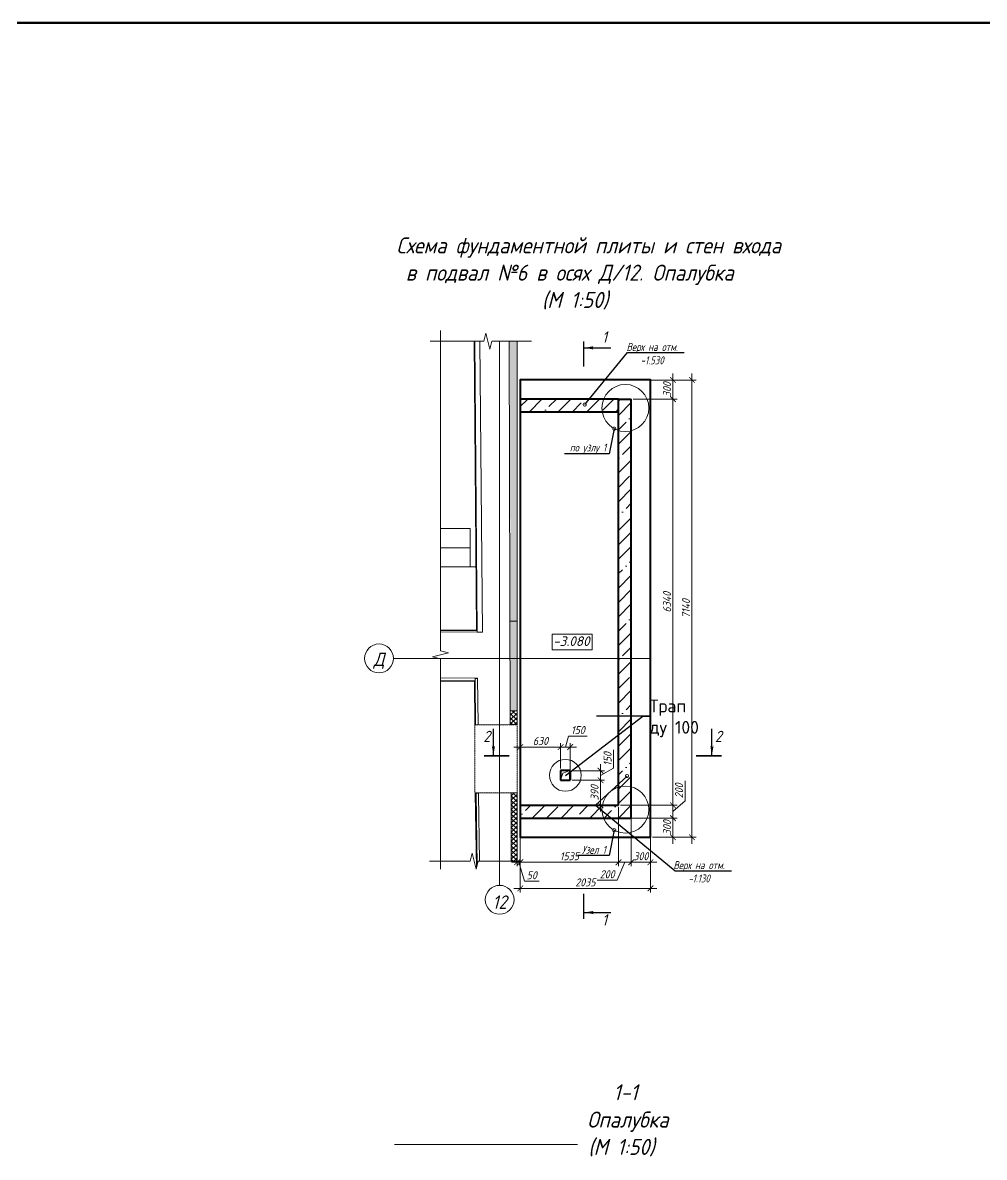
# Model space of a CAD drawing. Header units: millimetres. Extents: x 504091 to 2165846, y 135022 to 442887.
# Drawn here: x 1546371 to 1561397, y 264757 to 282474 of the extents above; entities that cross this region are included whole.
import ezdxf
from ezdxf import colors
from ezdxf.entities.mleader import LeaderData, LeaderLine
from ezdxf.math import Vec2, Vec3

# ---------------------------------------------------------------- set-up
doc = ezdxf.new("R2010")
doc.units = ezdxf.units.MM
for name, pattern in [('ADSK_Линия сетки', [25, 20, -2.5, 0, -2.5]), ('IMPORT-ADSK_Штриховая_ш3 п1_5 _2_', [4.5, 3, -1.5]), ('осеваяX2', [4, 2.5, -0.5, 0.5, -0.5])]:
    doc.linetypes.add(name, pattern=pattern)
doc.layers.get('Defpoints').update_dxf_attribs({"color": 255})
for name, color, linetype, lineweight in [('+АР_Вспомогательная', 7, 'Continuous', 9), ('A-DETL', 90, 'Continuous', 9), ('A-DETL-GENF', 92, 'Continuous', 18), ('A-DETL-MEDM', 33, 'Continuous', 9), ('A-DETL-THIN', 151, 'Continuous', 18), ('S-STRS', 31, 'Continuous', 9), ('Аннотация', 7, 'Continuous', 9), ('Монолит тонкий', 204, 'Continuous', 9), ('Обобщенные модели', 7, 'Continuous', 18), ('Оси', 165, 'осеваяX2', 13), ('отметки', 7, 'Continuous', 20), ('Размер', 7, 'Continuous', 13), ('Размеры КР', 164, 'Continuous', 9)]:
    doc.layers.add(name, color=color, linetype=linetype, lineweight=lineweight)
for name, color, linetype in [('PS_Обозначения', 7, 'Continuous'), ('SGRAND', 7, 'Continuous'), ('Контур', 7, 'Continuous')]:
    doc.layers.add(name, color=color, linetype=linetype)
doc.styles.add('GOST 2.304_new', font='isocpeur.ttf', dxfattribs={"width": 0.9, "oblique": 15})
doc.styles.add('PDF ISOCPEUR', font='isocpeur.ttf')
doc.dimstyles.new('SPDS 1_50', dxfattribs={"dimscale": 50, "dimtxt": 2.5, "dimasz": 1.77, "dimexe": 1.25, "dimexo": 0.625, "dimtad": 1, "dimdec": 0, "dimrnd": 0.001, "dimzin": 9, "dimtxsty": 'GOST 2.304_new', "dimblk": 'ARCHTICK', "dimcen": 2.5, "dimdle": 2, "dimclrt": 256, "dimadec": 0, "dimazin": 2, "dimtfac": 0.75, "dimtdec": 0, "dimtmove": 1, "dimatfit": 3, "dimfxl": 0, "dimtolj": 1, "dimlwd": 9, "dimlwe": 9, "dimarcsym": 0})
pattern_1 = [(45, (1567793.183, 274926.376), (-35.35534, 35.35534), []), (135, (1567793.183, 274926.376), (-35.35534, -35.35534), [])]

# ---------------------------------------------------------------- blocks, each defined once
blk = doc.blocks.new('_ArchTick')
at = {"color": 0, "linetype": 'ByBlock', "const_width": 0.15}
blk.add_lwpolyline([(-0.5, -0.5), (0.5, 0.5)], dxfattribs=at)
blk = doc.blocks.new('*D3664')
at = {"layer": 'Defpoints', "color": 0, "lineweight": 20, "transparency": 16777216}
for p in [(1554096, 269718), (1554146, 269754), (1554146, 269364)]:
    blk.add_point(p, dxfattribs=at)
at = {"layer": 'Размеры КР', "color": 0, "lineweight": 9, "transparency": 16777216}
for p, q in [((1554096, 269686), (1554096, 269302)), ((1554146, 269723), (1554146, 269302)), ((1554096, 269364), (1554007, 269364)), ((1554096, 269364), (1554146, 269364)), ((1554096, 269364), (1554146, 269364)), ((1554121, 269364), (1554210, 269067)), ((1554146, 269364), (1554234, 269364)), ((1554210, 269067), (1554441, 269067))]:
    blk.add_line(p, q, dxfattribs=at)
at = {"layer": 'Размеры КР', "color": 0, "lineweight": 9, "transparency": 16777216, "xscale": 88.5, "yscale": 88.5, "zscale": 88.5}
blk.add_blockref('_ArchTick', (1554096, 269364), dxfattribs=at)
at = {"layer": 'Размеры КР', "color": 0, "lineweight": 9, "transparency": 16777216, "xscale": 88.5, "yscale": 88.5, "zscale": 88.5, "rotation": 180}
blk.add_blockref('_ArchTick', (1554146, 269364), dxfattribs=at)
at = {"layer": 'Размеры КР', "lineweight": 20, "transparency": 16777216, "insert": (1554325, 269161), "char_height": 125, "attachment_point": 5, "style": 'GOST 2.304_new'}
blk.add_mtext('\\A1;50', dxfattribs=at)
blk = doc.blocks.new('*D3665')
at = {"layer": 'Defpoints', "color": 0, "lineweight": 20, "transparency": 16777216}
for p in [(1555681, 270254), (1554146, 269754), (1555681, 269364)]:
    blk.add_point(p, dxfattribs=at)
at = {"layer": 'Размеры КР', "color": 0, "lineweight": 9, "transparency": 16777216}
for p, q in [((1555681, 270223), (1555681, 269302)), ((1554146, 269723), (1554146, 269302)), ((1554046, 269364), (1555781, 269364))]:
    blk.add_line(p, q, dxfattribs=at)
at = {"layer": 'Размеры КР', "color": 0, "lineweight": 9, "transparency": 16777216, "xscale": 88.5, "yscale": 88.5, "zscale": 88.5, "rotation": 180}
blk.add_blockref('_ArchTick', (1554146, 269364), dxfattribs=at)
at = {"layer": 'Размеры КР', "color": 0, "lineweight": 9, "transparency": 16777216, "xscale": 88.5, "yscale": 88.5, "zscale": 88.5}
blk.add_blockref('_ArchTick', (1555681, 269364), dxfattribs=at)
at = {"layer": 'Размеры КР', "lineweight": 20, "transparency": 16777216, "insert": (1554913, 269458), "char_height": 125, "attachment_point": 5, "style": 'GOST 2.304_new'}
blk.add_mtext('\\A1;1535', dxfattribs=at)
blk = doc.blocks.new('*D3666')
at = {"layer": 'Defpoints', "color": 0, "lineweight": 20, "transparency": 16777216}
for p in [(1555681, 270254), (1555880, 270158), (1555880, 269364)]:
    blk.add_point(p, dxfattribs=at)
at = {"layer": 'Размеры КР', "color": 0, "lineweight": 9, "transparency": 16777216}
for p, q in [((1555681, 270223), (1555681, 269302)), ((1555880, 270127), (1555880, 269302)), ((1555581, 269364), (1555980, 269364)), ((1555781, 269364), (1555659, 269082)), ((1555659, 269082), (1555349, 269082))]:
    blk.add_line(p, q, dxfattribs=at)
at = {"layer": 'Размеры КР', "color": 0, "lineweight": 9, "transparency": 16777216, "xscale": 88.5, "yscale": 88.5, "zscale": 88.5, "rotation": 180}
blk.add_blockref('_ArchTick', (1555681, 269364), dxfattribs=at)
at = {"layer": 'Размеры КР', "color": 0, "lineweight": 9, "transparency": 16777216, "xscale": 88.5, "yscale": 88.5, "zscale": 88.5}
blk.add_blockref('_ArchTick', (1555880, 269364), dxfattribs=at)
at = {"layer": 'Размеры КР', "lineweight": 20, "transparency": 16777216, "insert": (1555504, 269176), "char_height": 125, "attachment_point": 5, "style": 'GOST 2.304_new'}
blk.add_mtext('\\A1;200', dxfattribs=at)
blk = doc.blocks.new('*D3667')
at = {"layer": 'Defpoints', "color": 0, "lineweight": 20, "transparency": 16777216}
for p in [(1555880, 270158), (1556180, 269967), (1556180, 269364)]:
    blk.add_point(p, dxfattribs=at)
at = {"layer": 'Размеры КР', "color": 0, "lineweight": 9, "transparency": 16777216}
for p, q in [((1555880, 270127), (1555880, 269302)), ((1556180, 269935), (1556180, 269302)), ((1555780, 269364), (1556280, 269364))]:
    blk.add_line(p, q, dxfattribs=at)
at = {"layer": 'Размеры КР', "color": 0, "lineweight": 9, "transparency": 16777216, "xscale": 88.5, "yscale": 88.5, "zscale": 88.5, "rotation": 180}
blk.add_blockref('_ArchTick', (1555880, 269364), dxfattribs=at)
at = {"layer": 'Размеры КР', "color": 0, "lineweight": 9, "transparency": 16777216, "xscale": 88.5, "yscale": 88.5, "zscale": 88.5}
blk.add_blockref('_ArchTick', (1556180, 269364), dxfattribs=at)
at = {"layer": 'Размеры КР', "lineweight": 20, "transparency": 16777216, "insert": (1556030, 269458), "char_height": 125, "attachment_point": 5, "style": 'GOST 2.304_new'}
blk.add_mtext('\\A1;300', dxfattribs=at)
blk = doc.blocks.new('*D3668')
at = {"layer": 'Defpoints', "color": 0, "lineweight": 20, "transparency": 16777216}
for p in [(1555789, 270054), (1556532, 270054), (1556180, 269754)]:
    blk.add_point(p, dxfattribs=at)
at = {"layer": 'Размеры КР', "color": 0, "lineweight": 9, "transparency": 16777216}
for p, q in [((1555821, 270054), (1556595, 270054)), ((1556532, 269654), (1556532, 270154)), ((1556212, 269754), (1556595, 269754))]:
    blk.add_line(p, q, dxfattribs=at)
at = {"layer": 'Размеры КР', "color": 0, "lineweight": 9, "transparency": 16777216, "xscale": 88.5, "yscale": 88.5, "zscale": 88.5}
for p, rotation in [((1556532, 270054), 90), ((1556532, 269754), 270)]:
    blk.add_blockref('_ArchTick', p, dxfattribs=dict(at, rotation=rotation))
at = {"layer": 'Размеры КР', "lineweight": 20, "transparency": 16777216, "insert": (1556439, 269904), "char_height": 125, "attachment_point": 5, "rotation": 90, "style": 'GOST 2.304_new'}
blk.add_mtext('\\A1;300', dxfattribs=at)
blk = doc.blocks.new('*D3669')
at = {"layer": 'Defpoints', "color": 0, "lineweight": 20, "transparency": 16777216}
for p in [(1555681, 270254), (1556532, 270254), (1555789, 270054)]:
    blk.add_point(p, dxfattribs=at)
at = {"layer": 'Размеры КР', "color": 0, "lineweight": 9, "transparency": 16777216}
for p, q in [((1556720, 270324), (1556720, 270634)), ((1555712, 270254), (1556595, 270254)), ((1556532, 269954), (1556532, 270354)), ((1556532, 270154), (1556720, 270324)), ((1555821, 270054), (1556595, 270054))]:
    blk.add_line(p, q, dxfattribs=at)
at = {"layer": 'Размеры КР', "color": 0, "lineweight": 9, "transparency": 16777216, "xscale": 88.5, "yscale": 88.5, "zscale": 88.5}
for p, rotation in [((1556532, 270254), 90), ((1556532, 270054), 270)]:
    blk.add_blockref('_ArchTick', p, dxfattribs=dict(at, rotation=rotation))
at = {"layer": 'Размеры КР', "lineweight": 20, "transparency": 16777216, "insert": (1556627, 270479), "char_height": 125, "attachment_point": 5, "rotation": 90, "style": 'GOST 2.304_new'}
blk.add_mtext('\\A1;200', dxfattribs=at)
blk = doc.blocks.new('*D3670')
at = {"layer": 'Defpoints', "color": 0, "lineweight": 20, "transparency": 16777216}
for p in [(1555881, 276594), (1556532, 276594), (1555681, 270254)]:
    blk.add_point(p, dxfattribs=at)
at = {"layer": 'Размеры КР', "color": 0, "lineweight": 9, "transparency": 16777216}
for p, q in [((1555912, 276594), (1556595, 276594)), ((1556532, 270154), (1556532, 276694)), ((1555712, 270254), (1556595, 270254))]:
    blk.add_line(p, q, dxfattribs=at)
at = {"layer": 'Размеры КР', "color": 0, "lineweight": 9, "transparency": 16777216, "xscale": 88.5, "yscale": 88.5, "zscale": 88.5}
for p, rotation in [((1556532, 276594), 90), ((1556532, 270254), 270)]:
    blk.add_blockref('_ArchTick', p, dxfattribs=dict(at, rotation=rotation))
at = {"layer": 'Размеры КР', "lineweight": 20, "transparency": 16777216, "insert": (1556439, 273424), "char_height": 125, "attachment_point": 5, "rotation": 90, "style": 'GOST 2.304_new'}
blk.add_mtext('\\A1;6340', dxfattribs=at)
blk = doc.blocks.new('*D3671')
at = {"layer": 'Defpoints', "color": 0, "lineweight": 20, "transparency": 16777216}
for p in [(1555881, 276894), (1556532, 276894), (1555881, 276594)]:
    blk.add_point(p, dxfattribs=at)
at = {"layer": 'Размеры КР', "color": 0, "lineweight": 9, "transparency": 16777216}
for p, q in [((1556532, 276494), (1556532, 276994)), ((1555912, 276894), (1556595, 276894)), ((1555912, 276594), (1556595, 276594))]:
    blk.add_line(p, q, dxfattribs=at)
at = {"layer": 'Размеры КР', "color": 0, "lineweight": 9, "transparency": 16777216, "xscale": 88.5, "yscale": 88.5, "zscale": 88.5}
for p, rotation in [((1556532, 276894), 90), ((1556532, 276594), 270)]:
    blk.add_blockref('_ArchTick', p, dxfattribs=dict(at, rotation=rotation))
at = {"layer": 'Размеры КР', "lineweight": 20, "transparency": 16777216, "insert": (1556439, 276744), "char_height": 125, "attachment_point": 5, "rotation": 90, "style": 'GOST 2.304_new'}
blk.add_mtext('\\A1;300', dxfattribs=at)
blk = doc.blocks.new('*D3672')
at = {"layer": 'Defpoints', "color": 0, "lineweight": 20, "transparency": 16777216}
for p in [(1556039, 276894), (1556180, 269754), (1556829, 269754)]:
    blk.add_point(p, dxfattribs=at)
at = {"layer": 'Размеры КР', "color": 0, "lineweight": 9, "transparency": 16777216}
for p, q in [((1556829, 276994), (1556829, 269654)), ((1556070, 276894), (1556892, 276894)), ((1556212, 269754), (1556892, 269754))]:
    blk.add_line(p, q, dxfattribs=at)
at = {"layer": 'Размеры КР', "color": 0, "lineweight": 9, "transparency": 16777216, "xscale": 88.5, "yscale": 88.5, "zscale": 88.5}
for p, rotation in [((1556829, 276894), 90), ((1556829, 269754), 270)]:
    blk.add_blockref('_ArchTick', p, dxfattribs=dict(at, rotation=rotation))
at = {"layer": 'Размеры КР', "lineweight": 20, "transparency": 16777216, "insert": (1556735, 273324), "char_height": 125, "attachment_point": 5, "rotation": 90, "style": 'GOST 2.304_new'}
blk.add_mtext('\\A1;7140', dxfattribs=at)
blk = doc.blocks.new('*D3704')
at = {"layer": 'Defpoints', "color": 0, "lineweight": 20, "transparency": 16777216}
for p in [(1556180, 270190), (1554146, 270054), (1556180, 268956)]:
    blk.add_point(p, dxfattribs=at)
at = {"layer": 'Размеры КР', "color": 0, "lineweight": 9, "transparency": 16777216}
for p, q in [((1554146, 270023), (1554146, 268893)), ((1556180, 270159), (1556180, 268893)), ((1554046, 268956), (1556280, 268956))]:
    blk.add_line(p, q, dxfattribs=at)
at = {"layer": 'Размеры КР', "color": 0, "lineweight": 9, "transparency": 16777216, "xscale": 88.5, "yscale": 88.5, "zscale": 88.5, "rotation": 180}
blk.add_blockref('_ArchTick', (1554146, 268956), dxfattribs=at)
at = {"layer": 'Размеры КР', "color": 0, "lineweight": 9, "transparency": 16777216, "xscale": 88.5, "yscale": 88.5, "zscale": 88.5}
blk.add_blockref('_ArchTick', (1556180, 268956), dxfattribs=at)
at = {"layer": 'Размеры КР', "lineweight": 20, "transparency": 16777216, "insert": (1555163, 269050), "char_height": 125, "attachment_point": 5, "style": 'GOST 2.304_new'}
blk.add_mtext('\\A1;2035', dxfattribs=at)
blk = doc.blocks.new('_DotSmall')
at = {"color": 0, "linetype": 'ByBlock', "lineweight": 35, "const_width": 0.5}
blk.add_lwpolyline([(-0.0625, 0, 1), (0.0625, 0, 1)], format="xyb", close=True, dxfattribs=at)
blk = doc.blocks.new('_None')
blk = doc.blocks.new('*D4299')
at = {"layer": 'Defpoints', "color": 0, "lineweight": 20, "transparency": 16777216}
for p in [(1554776, 271163), (1554146, 270788), (1554776, 270794)]:
    blk.add_point(p, dxfattribs=at)
at = {"layer": 'Размеры КР', "color": 0, "lineweight": 9, "transparency": 16777216}
for p, q in [((1554046, 271163), (1554876, 271163)), ((1554146, 270820), (1554146, 271225)), ((1554776, 270826), (1554776, 271225))]:
    blk.add_line(p, q, dxfattribs=at)
at = {"layer": 'Размеры КР', "color": 0, "lineweight": 9, "transparency": 16777216, "xscale": 88.5, "yscale": 88.5, "zscale": 88.5, "rotation": 180}
blk.add_blockref('_ArchTick', (1554146, 271163), dxfattribs=at)
at = {"layer": 'Размеры КР', "color": 0, "lineweight": 9, "transparency": 16777216, "xscale": 88.5, "yscale": 88.5, "zscale": 88.5}
blk.add_blockref('_ArchTick', (1554776, 271163), dxfattribs=at)
at = {"layer": 'Размеры КР', "lineweight": 20, "transparency": 16777216, "insert": (1554461, 271257), "char_height": 125, "attachment_point": 5, "style": 'GOST 2.304_new'}
blk.add_mtext('\\A1;630', dxfattribs=at)
blk = doc.blocks.new('*D4300')
at = {"layer": 'Defpoints', "color": 0, "lineweight": 20, "transparency": 16777216}
for p in [(1554926, 271163), (1554776, 270794), (1554926, 270777)]:
    blk.add_point(p, dxfattribs=at)
at = {"layer": 'Размеры КР', "color": 0, "lineweight": 9, "transparency": 16777216}
for p, q in [((1554851, 271163), (1554902, 271335)), ((1554902, 271335), (1555189, 271335)), ((1554676, 271163), (1555026, 271163)), ((1554776, 270826), (1554776, 271225)), ((1554926, 270808), (1554926, 271225))]:
    blk.add_line(p, q, dxfattribs=at)
at = {"layer": 'Размеры КР', "color": 0, "lineweight": 9, "transparency": 16777216, "xscale": 88.5, "yscale": 88.5, "zscale": 88.5, "rotation": 180}
blk.add_blockref('_ArchTick', (1554776, 271163), dxfattribs=at)
at = {"layer": 'Размеры КР', "color": 0, "lineweight": 9, "transparency": 16777216, "xscale": 88.5, "yscale": 88.5, "zscale": 88.5}
blk.add_blockref('_ArchTick', (1554926, 271163), dxfattribs=at)
at = {"layer": 'Размеры КР', "lineweight": 20, "transparency": 16777216, "insert": (1555046, 271428), "char_height": 125, "attachment_point": 5, "style": 'GOST 2.304_new'}
blk.add_mtext('\\A1;150', dxfattribs=at)
blk = doc.blocks.new('*D4301')
at = {"layer": 'Defpoints', "color": 0, "lineweight": 20, "transparency": 16777216}
for p in [(1554926, 270644), (1555401, 270644), (1554683, 270254)]:
    blk.add_point(p, dxfattribs=at)
at = {"layer": 'Размеры КР', "color": 0, "lineweight": 9, "transparency": 16777216}
for p, q in [((1555401, 270154), (1555401, 270744)), ((1554957, 270644), (1555464, 270644)), ((1554714, 270254), (1555464, 270254))]:
    blk.add_line(p, q, dxfattribs=at)
at = {"layer": 'Размеры КР', "color": 0, "lineweight": 9, "transparency": 16777216, "xscale": 88.5, "yscale": 88.5, "zscale": 88.5}
for p, rotation in [((1555401, 270644), 90), ((1555401, 270254), 270)]:
    blk.add_blockref('_ArchTick', p, dxfattribs=dict(at, rotation=rotation))
at = {"layer": 'Размеры КР', "lineweight": 20, "transparency": 16777216, "insert": (1555307, 270449), "char_height": 125, "attachment_point": 5, "rotation": 90, "style": 'GOST 2.304_new'}
blk.add_mtext('\\A1;390', dxfattribs=at)
blk = doc.blocks.new('*D4302')
at = {"layer": 'Defpoints', "color": 0, "lineweight": 20, "transparency": 16777216}
for p in [(1554926, 270794), (1555401, 270794), (1554926, 270644)]:
    blk.add_point(p, dxfattribs=at)
at = {"layer": 'Размеры КР', "color": 0, "lineweight": 9, "transparency": 16777216}
for p, q in [((1555604, 270831), (1555604, 271119)), ((1555401, 270544), (1555401, 270894)), ((1554957, 270794), (1555464, 270794)), ((1555401, 270719), (1555604, 270831)), ((1554957, 270644), (1555464, 270644))]:
    blk.add_line(p, q, dxfattribs=at)
at = {"layer": 'Размеры КР', "color": 0, "lineweight": 9, "transparency": 16777216, "xscale": 88.5, "yscale": 88.5, "zscale": 88.5}
for p, rotation in [((1555401, 270794), 90), ((1555401, 270644), 270)]:
    blk.add_blockref('_ArchTick', p, dxfattribs=dict(at, rotation=rotation))
at = {"layer": 'Размеры КР', "lineweight": 20, "transparency": 16777216, "insert": (1555510, 270975), "char_height": 125, "attachment_point": 5, "rotation": 90, "style": 'GOST 2.304_new'}
blk.add_mtext('\\A1;150', dxfattribs=at)

msp = doc.modelspace()

# ---------------------------------------------------------------- hatches: boundary and pattern name
at = {"layer": 'A-DETL-GENF', "lineweight": 9}
h = msp.add_hatch(dxfattribs=at)
h.set_pattern_fill('FP5_9', style=0, pattern_type=2)
h.set_pattern_definition([(0, (1567793.183, 274926.376), (47.625, 27.496), [31.75, -63.5]), (120, (1567793.183, 274926.376), (-47.624735, 27.49646), [31.75, -63.5]), (60, (1567793.183, 274926.376), (0.000265, 54.99246), [0, -63.5, 31.75, 0])])
h.paths.add_polyline_path([(1553995.6304, 271729.1455), (1554095.6304, 271729.1455), (1554095.6304, 277502.3289), (1553982.5929, 277502.3289), (1553993.983, 271729.1455)])
h = msp.add_hatch(dxfattribs=at)
h.set_pattern_fill('FP5_10', style=0, pattern_type=2)
h.set_pattern_definition(pattern_1)
h.paths.add_polyline_path([(1554095.6304, 271514.9719), (1554095.6304, 271729.1455), (1553989.7322, 271729.1455), (1553990.2244, 271514.1589)])
h = msp.add_hatch(dxfattribs=at)
h.set_pattern_fill('FP5_10', style=0, pattern_type=2)
h.set_pattern_definition(pattern_1)
h.paths.add_polyline_path([(1554095.6304, 269382.9045), (1554095.6304, 270447.1589), (1554005.5683, 270447.1589), (1554005.5683, 269382.9045)])
at = {"layer": 'PS_Обозначения', "ltscale": 50}
for points in [[(1555149.1587, 277396.5602), (1555299.1587, 277370.1602, -0.8390996312), (1555299.1587, 277422.9602)], [(1553726.6126, 271037.1436), (1553700.2126, 271187.1436, 0.8390996312), (1553753.0126, 271187.1436)], [(1557140.8616, 271037.1436), (1557167.2616, 271187.1436, -0.8390996312), (1557114.4616, 271187.1436)], [(1555149.1587, 268578.9491), (1555299.1587, 268605.3491, 0.8390996312), (1555299.1587, 268552.5491)]]:
    msp.add_hatch(color=256, dxfattribs=at).paths.add_polyline_path(points, flags=0)
at = {"layer": 'SGRAND', "lineweight": 20}
h = msp.add_hatch(dxfattribs=at)
h.set_pattern_fill('ANSI35', color=256, scale=50)
h.paths.add_polyline_path([(1555680.7065, 276594.4685), (1554145.6304, 276594.5651), (1554145.6304, 276394.5651), (1555680.7062, 276394.4685)])
h = msp.add_hatch(dxfattribs=at)
h.set_pattern_fill('ANSI35', color=256, scale=50)
h.set_pattern_definition([(45, (1316.02, -133.8), (-224.5064, 224.5064), []), (45, (1540.53, -133.8), (-224.5064, 224.5064), [396.875, -79.375, 0, -79.375])])
h.paths.add_polyline_path([(1555880.6985, 276594.4559), (1555680.7065, 276594.4685), (1555680.6985, 270254.0726), (1554145.6304, 270254.0726), (1554145.6304, 270054.0726), (1555880.495, 270054.0726)])

# ---------------------------------------------------------------- linework, layer by layer
at = {"layer": '+АР_Вспомогательная', "color": 7, "linetype": 'Continuous', "ltscale": 50}
for points in [[(1552739.1256, 277502.3289), (1553575.5529, 277502.3289), (1553606.8029, 277627.3289), (1553669.3029, 277377.3289), (1553700.5529, 277502.3289), (1554318.9868, 277502.3289)], [(1552897.825, 277669.5914), (1552897.825, 272667.0388), (1553022.825, 272635.7888), (1552772.825, 272573.2888), (1552897.825, 272542.0388), (1552897.825, 269254.3502)], [(1552729.4997, 269382.9045), (1553363.2631, 269382.9045), (1553394.5131, 269507.9045), (1553457.0131, 269257.9045), (1553488.2631, 269382.9045), (1554159.0394, 269382.9045)]]:
    msp.add_lwpolyline(points, dxfattribs=at)
at = {"layer": 'A-DETL', "color": 18, "true_color": 0x000000}
for p, q in [((1553424.6358, 277502.3289), (1553461.3338, 272988.228)), ((1553426.6359, 277502.3289), (1553463.3503, 272986.2076)), ((1553436.6362, 277502.3289), (1553473.6072, 272954.645)), ((1553553.6046, 272955.2953), (1553516.6388, 277502.3289)), ((1553360.4657, 274576.0646), (1552897.825, 274576.0646)), ((1552897.825, 274576.0646), (1553360.4657, 274576.0646)), ((1553360.4657, 274276.0646), (1553360.4657, 274576.0646)), ((1553360.4657, 274276.0646), (1552897.825, 274276.0646)), ((1552897.825, 274276.0646), (1553360.4657, 274276.0646)), ((1553360.4657, 273976.0646), (1553360.4657, 274276.0646)), ((1552897.825, 273976.0646), (1553360.4657, 273976.0646)), ((1552899.0891, 272981.9009), (1552898.8873, 272961.902)), ((1552898.8873, 272961.902), (1552905.6147, 272961.8341)), ((1552899.2102, 272993.9003), (1552899.0891, 272981.9009)), ((1552899.0891, 272981.9009), (1553473.4327, 272976.1053)), ((1553463.3503, 272986.2076), (1552899.19, 272991.9004)), ((1553461.3338, 272988.228), (1552899.2102, 272993.9003)), ((1553473.6072, 272954.645), (1553553.6046, 272955.2953)), ((1553473.9914, 272956.0987), (1553474.1932, 272976.0977)), ((1552898.3496, 272241.8707), (1552897.825, 272189.8734)), ((1552897.825, 272189.8734), (1553428.2624, 272184.5208)), ((1552897.8451, 272191.8733), (1553430.2463, 272186.5009)), ((1553430.165, 272196.5022), (1552897.946, 272201.8728)), ((1553444.112, 272236.3635), (1552898.3496, 272241.8707)), ((1553428.2624, 272184.5208), (1553433.649, 271509.5902)), ((1553430.165, 272196.5022), (1553443.7083, 272196.3656)), ((1553430.2463, 272186.5009), (1553435.7492, 271509.6073)), ((1553479.8514, 272235.2797), (1553439.8527, 272234.9545)), ((1553439.8527, 272234.9545), (1553440.1662, 272196.4013)), ((1553440.1662, 272196.4013), (1553445.6383, 271509.6877)), ((1553443.7083, 272196.3656), (1553444.112, 272236.3635)), ((1553433.649, 271509.5902), (1553485.6473, 271510.0129)), ((1553494.5896, 270443.0129), (1553442.4236, 270442.5904)), ((1553442.4236, 270442.5888), (1553460.289, 269271.008)), ((1553444.5855, 270442.6064), (1553462.1591, 269278.4882)), ((1553471.6084, 269316.2854), (1553454.5909, 270422.0599))]:
    msp.add_line(p, q, dxfattribs=at)
at = {"layer": 'A-DETL', "color": 18, "lineweight": 18, "true_color": 0x000000}
for p, q in [((1553453.303, 273976.0646), (1552897.825, 273976.0646)), ((1552897.825, 272993.9143), (1552899.2102, 272993.9003)), ((1552897.825, 272976.0646), (1552899.0302, 272976.0646)), ((1552898.8873, 272961.902), (1552897.825, 272961.9127)), ((1553485.7476, 271510.0137), (1553485.6473, 271522.3488)), ((1553995.6304, 271526.4948), (1553995.7307, 271514.1589)), ((1553454.5909, 270422.0599), (1553454.4907, 270442.6882)), ((1553494.5896, 270422.3851), (1553494.4219, 270443.0116))]:
    msp.add_line(p, q, dxfattribs=at)
at = {"layer": 'A-DETL', "color": 18, "linetype": 'IMPORT-ADSK_Штриховая_ш3 п1_5 _2_', "lineweight": 18, "true_color": 0x000000}
for p, q in [((1553989.7322, 271729.1455), (1553989.7322, 271514.1589)), ((1553995.6304, 271514.1589), (1554095.6304, 271514.1589))]:
    msp.add_line(p, q, dxfattribs=at)
at = {"layer": 'A-DETL-MEDM', "color": 18, "true_color": 0x000000}
for p, q in [((1553437.0322, 277502.3289), (1553473.9914, 272956.0987)), ((1553473.9914, 272956.0987), (1552905.6147, 272961.8341)), ((1552898.3496, 272241.8707), (1553479.8455, 272236.0029)), ((1553479.8455, 272236.0029), (1553485.6473, 271522.3488)), ((1553485.6473, 271510.0129), (1553989.7322, 271514.111)), ((1554004.5727, 270447.1589), (1553494.5896, 270443.0129)), ((1553494.5896, 270422.3851), (1553510.5844, 269382.9045)), ((1553510.5844, 269382.9045), (1553494.5896, 270422.3851)), ((1554005.6773, 269382.9045), (1554004.4051, 270447.1575)), ((1554005.5683, 270054.0726), (1554007.6007, 270054.0726))]:
    msp.add_line(p, q, dxfattribs=at)
at = {"layer": 'A-DETL-THIN', "color": 18, "true_color": 0x000000}
for p, q in [((1553973.814, 277502.3289), (1553990.325, 271514.1158)), ((1554095.6304, 271729.1455), (1554095.6304, 277502.3289)), ((1554095.6304, 273130.1994), (1553982.5929, 273130.1994)), ((1554095.6304, 271729.1455), (1553989.7322, 271729.1455)), ((1554095.6304, 271514.1589), (1554095.6304, 271729.1455)), ((1553990.2244, 271514.1589), (1553995.6304, 271514.1589)), ((1553995.6304, 271514.1589), (1554095.6304, 271514.9719)), ((1554095.6304, 270447.1589), (1554005.5683, 270447.1589)), ((1554095.6304, 269382.9045), (1554095.6304, 270447.1589))]:
    msp.add_line(p, q, dxfattribs=at)
at = {"layer": 'Defpoints', "lineweight": 20}
msp.add_line((1552180.797, 264955.3035), (1555041.1968, 264955.3035), dxfattribs=at)
msp.add_circle((1554850.5675, 270721.7518), 249.0868, dxfattribs=at)
at = {"layer": 'PS_Обозначения', "ltscale": 50}
for points in [[(1555136.6587, 277499.9863, 25, 25, 0), (1555136.6587, 277099.9863, 0, 0, 0)], [(1553976.6126, 271024.6436, 25, 25, 0), (1553576.6126, 271024.6436, 0, 0, 0)], [(1556890.8616, 271024.6436, 25, 25, 0), (1557290.8616, 271024.6436, 0, 0, 0)], [(1555136.6587, 268475.523, 25, 25, 0), (1555136.6587, 268875.523, 0, 0, 0)]]:
    msp.add_lwpolyline(points, format="xyseb", dxfattribs=at)
for points in [[(1555149.1587, 277396.5602), (1555559.0498, 277396.5602)], [(1553726.6126, 271037.1436), (1553726.6126, 271447.0347)], [(1557140.8616, 271037.1436), (1557140.8616, 271447.0347)], [(1555149.1587, 268578.9491), (1555559.0498, 268578.9491)]]:
    msp.add_lwpolyline(points, dxfattribs=at)
at = {"layer": 'S-STRS', "color": 18, "linetype": 'IMPORT-ADSK_Штриховая_ш3 п1_5 _2_', "true_color": 0x000000}
msp.add_lwpolyline([(1553433.649, 271509.5902), (1554095.6304, 271509.5902), (1554095.6304, 270447.1589), (1553433.649, 270447.1589)], close=True, dxfattribs=at)
at = {"layer": 'Аннотация', "lineweight": 20}
msp.add_lwpolyline([(1554645.5794, 272927.8992), (1555267.0602, 272927.8992), (1555267.0602, 272683.1408), (1554645.5794, 272683.1408)], close=True, dxfattribs=at)
at = {"layer": 'Контур', "lineweight": 20}
for centre in [(1551939.1514, 272547.045), (1553823.1607, 268778.0839)]:
    msp.add_circle(centre, 225, dxfattribs=at)
at = {"layer": 'Монолит тонкий', "lineweight": 40, "ltscale": 100}
for p, q in [((1555680.7065, 276594.4685), (1554145.6304, 276594.5651)), ((1555680.6985, 270254.0726), (1555680.7065, 276594.4685)), ((1555680.7065, 276594.4685), (1555880.6985, 276594.4559)), ((1555880.6985, 270054.0726), (1555880.6985, 276594.4559)), ((1555680.6939, 276394.4685), (1554145.6179, 276394.5651)), ((1554925.5675, 270794.2518), (1554775.5675, 270794.2518)), ((1554775.5675, 270794.2518), (1554775.5675, 270644.2518)), ((1554925.5675, 270794.2518), (1554925.5675, 270644.2518)), ((1554925.5675, 270644.2518), (1554925.5675, 270794.2518)), ((1554775.5675, 270644.2518), (1554925.5675, 270644.2518)), ((1554145.6304, 270254.0726), (1555680.6985, 270254.0726)), ((1554145.6304, 270054.0726), (1555880.495, 270054.0726))]:
    msp.add_line(p, q, dxfattribs=at)
msp.add_lwpolyline([(1556180.4857, 269754.0726), (1556180.7078, 276894.4371), (1554145.6304, 276894.5651), (1554145.6304, 269754.0726)], close=True, dxfattribs=at)
at = {"layer": 'Обобщенные модели'}
for p, q in [((1554775.5675, 270644.2518), (1554775.5675, 270794.2518)), ((1554775.5675, 270794.2518), (1554925.5675, 270794.2518)), ((1554813.0675, 270756.7518), (1554775.5675, 270644.2518)), ((1554925.5675, 270794.2518), (1554813.0675, 270756.7518)), ((1554925.5675, 270644.2518), (1554775.5675, 270644.2518))]:
    msp.add_line(p, q, dxfattribs=at)
at = {"layer": 'Оси', "linetype": 'ADSK_Линия сетки'}
for p, q in [((1553823.1607, 269003.0839), (1553823.1607, 277502.3289)), ((1552164.1514, 272547.045), (1556180.5726, 272547.045))]:
    msp.add_line(p, q, dxfattribs=at)
at = {"layer": 'Размеры КР', "color": 1, "lineweight": 60}
msp.add_lwpolyline([(1528279.3423, 282473.5457), (1576423.6634, 282473.5457), (1576423.6634, 202751.1477), (1528279.3423, 202751.1477)], close=True, dxfattribs=at)
at = {"layer": 'Размеры КР', "lineweight": 20}
msp.add_lwpolyline([(1554145.6304, 276594.5651), (1555880.6985, 276594.4559), (1555880.495, 270054.0726), (1554145.6304, 270054.0726)], dxfattribs=at)
for centre in [(1555787.9009, 276456.961), (1555787.9009, 270187.2563)]:
    msp.add_circle(centre, 366.7406, dxfattribs=at)

# ---------------------------------------------------------------- texts
at = {"layer": 'PS_Обозначения', "style": 'GOST 2.304_new', "oblique": 15, "width": 0.9}
for s, p in [('1', (1555423.3704, 277478.379)), ('2', (1553568.9489, 271242.3811)), ('2', (1557188.2753, 271242.3811)), ('1', (1555423.3704, 268377.192))]:
    msp.add_text(s, height=175, dxfattribs=at).set_placement(p)
at = {"layer": 'Аннотация', "lineweight": 9, "char_height": 250, "attachment_point": 1, "line_spacing_factor": 1.022766, "style": 'GOST 2.304_new'}
for s, width, insert in [('\\pi577.38058;Схема фундаментной плиты и стен входа \\P\\pi724.14223;в подвал №6 в осях Д/12. Опалубка  \\P\\pi2851.08143;(М 1:50)', 6890.720953, (1551632.8601, 279121.4898)), ('\\pi2023.85465;1-1\\P\\pi1472.60465; Опалубка  \\P\\pi1631.81925;(М 1:50)', 4452.196591, (1553576.1837, 265896.9909))]:
    msp.add_mtext_dynamic_manual_height_columns(s, width=width, gutter_width=2500, heights=[1983.7092], dxfattribs=dict(at, insert=insert))
at = {"layer": 'Оси', "char_height": 210, "width": 139.32, "attachment_point": 5, "line_spacing_factor": 1.022766, "style": 'GOST 2.304_new'}
for s, insert in [('\\pt53.9994,108.0009,162.0003,215.9997,269.9991,324.0006,378,431.9994,486.0009,540.0003,593.9997,647.9991,702.0006,756,809.9994,864.0009,918.0003,971.9997,1025.9991,1080.0006,1134,1187.9994,1242.0009,1296.0003,1349.9997,1403.9991,1458.0006,1512,1565.9994,1620.0009,1674.0003,1727.9997;Д', (1551938.7361, 272510.5927)), ('\\pt53.9994,108.0009,162.0003,215.9997,269.9991,324.0006,378,431.9994,486.0009,540.0003,593.9997,647.9991,702.0006,756,809.9994,864.0009,918.0003,971.9997,1025.9991,1080.0006,1134,1187.9994,1242.0009,1296.0003,1349.9997,1403.9991,1458.0006,1512,1565.9994,1620.0009,1674.0003,1727.9997;12', (1553822.7454, 268741.6317))]:
    msp.add_mtext(s, dxfattribs=dict(at, insert=insert))
at = {"layer": 'отметки', "lineweight": 20, "insert": (1554659.3079, 272891.4085), "char_height": 150, "width": 771.616927, "attachment_point": 1, "line_spacing_factor": 1.022761, "style": 'GOST 2.304_new'}
msp.add_mtext('{\\W1;-3.080}', dxfattribs=at)

# ---------------------------------------------------------------- dimensions: what is measured, and where the dimension line sits
at = {"layer": 'Размеры КР', "lineweight": 20}
for base, p1, p2, picture, middle in [((1556532.2759, 276894.4559), (1555880.6985, 276594.4559), (1555880.7174, 276894.4559), '*D3671', (1556532.2759, 276744.4559)), ((1555401.1185, 270794.2518), (1554925.5675, 270644.2518), (1554925.5675, 270794.2518), '*D4302', (1555604.2435, 270862.5931)), ((1556532.2759, 270254.0726), (1555789.3994, 270054.0726), (1555680.6985, 270254.0726), '*D3669', (1556720.3049, 270355.288)), ((1556532.2759, 270054.0726), (1556180.4923, 269754.0726), (1555789.3994, 270054.0726), '*D3668', (1556532.2759, 269904.0726))]:
    dim = msp.add_linear_dim(base=base, p1=p1, p2=p2, angle=90, dimstyle='SPDS 1_50', dxfattribs=at)
    dim.commit()
    dim.dimension.update_dxf_attribs({"geometry": picture, "text_midpoint": middle, "dimtype": 160})
for base, p1, p2, picture, middle in [((1556829.1509, 269754.0726), (1556039.1823, 276894.446), (1556180.4923, 269754.0726), '*D3672', (1556735.4009, 273324.2593)), ((1556532.2759, 276594.4559), (1555680.6985, 270254.0726), (1555880.6985, 276594.4559), '*D3670', (1556438.5259, 273424.2643)), ((1555401.1185, 270644.2518), (1554683.0291, 270254.0726), (1554925.5675, 270644.2518), '*D4301', (1555307.3685, 270449.1622))]:
    dim = msp.add_linear_dim(base=base, p1=p1, p2=p2, angle=90, dimstyle='SPDS 1_50', dxfattribs=at)
    dim.commit()
    dim.dimension.update_dxf_attribs({"geometry": picture, "text_midpoint": middle})
for base, p1, p2, picture, middle in [((1554925.5675, 271162.8577), (1554775.5675, 270794.2518), (1554925.5675, 270776.8427), '*D4300', (1554933.38, 271428.4827)), ((1554775.5675, 271162.8577), (1554145.6304, 270788.2518), (1554775.5675, 270794.2518), '*D4299', (1554460.599, 271256.6077)), ((1555680.6985, 269364.1484), (1554145.6304, 269754.0726), (1555680.6985, 270254.0726), '*D3665', (1554913.1645, 269457.8984)), ((1556180.4992, 268955.7783), (1554145.6304, 270054.0726), (1556180.4992, 270190.0828), '*D3704', (1555163.0648, 269049.5283)), ((1554145.6304, 269364.1484), (1554095.6304, 269717.5064), (1554145.6304, 269754.0726), '*D3664', (1554240.9429, 269161.0234))]:
    dim = msp.add_linear_dim(base=base, p1=p1, p2=p2, dimstyle='SPDS 1_50', dxfattribs=at)
    dim.commit()
    dim.dimension.update_dxf_attribs({"geometry": picture, "text_midpoint": middle})
for base, p1, p2, picture, middle in [((1555880.4982, 269364.1484), (1555680.6985, 270254.0726), (1555880.4982, 270157.7763), '*D3666', (1555627.695, 269081.9757)), ((1556180.4923, 269364.1484), (1555880.4982, 270157.7763), (1556180.4923, 269966.6815), '*D3667', (1556030.4952, 269364.1484))]:
    dim = msp.add_linear_dim(base=base, p1=p1, p2=p2, dimstyle='SPDS 1_50', dxfattribs=at)
    dim.commit()
    dim.dimension.update_dxf_attribs({"geometry": picture, "text_midpoint": middle, "dimtype": 160})

# ---------------------------------------------------------------- leaders
at = {"layer": 'Defpoints', "lineweight": 20}
ml = msp.add_multileader_mtext('Standard', dxfattribs=at)
ml.set_content('Трап \\Pду 100', color=256, style='PDF ISOCPEUR')
ml.set_leader_properties(color=256, linetype='ByLayer', lineweight=-1)
ml.set_arrow_properties(name='NONE')
ml.build(insert=Vec2(0, 0))
ml.multileader.update_dxf_attribs({"text_left_attachment_type": 6, "text_right_attachment_type": 6, "dogleg_length": 100, "arrow_head_size": 300})
ctx = ml.context
ctx.base_point, ctx.char_height, ctx.arrow_head_size, ctx.landing_gap_size, ctx.plane_origin = Vec3(1556162.8514, 271644.5276), 200, 300, 0, Vec3(1566548.7495, 242753.9027)
ctx.left_attachment, ctx.right_attachment = 6, 6
notes = []
notes.append((ctx, [(0, (1, 1, 0), (1556062.8514, 271644.5276), (1, 0), 100, [(0, [(1554851.9935, 270720.4703)], 0, [])])]))
ctx.mtext.insert, ctx.mtext.width, ctx.mtext.flow_direction = Vec3(1556162.8514, 271904.5276), 1489.588336, 5
at = {"layer": 'Размер', "ltscale": 20}
ml = msp.add_multileader_mtext('Standard', dxfattribs=at)
ml.set_content('\\A1;{\\W0.8;Верх на отм. -1.530}', color=256, style='GOST 2.304_new')
ml.set_leader_properties()
ml.set_arrow_properties(name='DOTSMALL')
ml.build(insert=Vec2(0, 0))
ml.multileader.update_dxf_attribs({"text_left_attachment_type": 6, "text_right_attachment_type": 6, "dogleg_length": 1, "arrow_head_size": 100})
ctx = ml.context
ctx.base_point, ctx.char_height, ctx.arrow_head_size, ctx.landing_gap_size, ctx.plane_origin = Vec3(1555843.1776, 277322.6572), 125, 100, 0, Vec3(1534328.5249, 422491.5858)
ctx.left_attachment, ctx.right_attachment, ctx.text_align_type = 6, 6, 1
notes.append((ctx, [(1, (1, 1, 0), (1555823.1776, 277322.6572), (1, 0), 20, [(0, [(1555153.5264, 276511.0034)], 0, [])])]))
ctx.mtext.insert, ctx.mtext.rotation, ctx.mtext.width, ctx.mtext.alignment, ctx.mtext.flow_direction = Vec3(1556206.6472, 277472.6572), 6.2831853072, 854.743649, 2, 5
ml = msp.add_multileader_mtext('Standard', dxfattribs=at)
ml.set_content('\\A1;{\\W0.8;по узлу 1}', color=256, style='GOST 2.304_new')
ml.set_leader_properties()
ml.set_arrow_properties(name='DOTSMALL')
ml.build(insert=Vec2(0, 0))
ml.multileader.update_dxf_attribs({"text_left_attachment_type": 6, "text_right_attachment_type": 6, "dogleg_length": 1, "arrow_head_size": 100})
ctx = ml.context
ctx.base_point, ctx.char_height, ctx.arrow_head_size, ctx.landing_gap_size, ctx.plane_origin = Vec3(1554892.7403, 275740.0975), 125, 100, 0, Vec3(1533469.5173, 421074.3994)
ctx.left_attachment, ctx.right_attachment, ctx.text_align_type = 6, 6, 1
notes.append((ctx, [(0, (1, 1, 0), (1555534.6795, 275740.0975), (-1, 0), 20, [(0, [(1555613.7398, 276134.2125)], 0, [])])]))
ctx.mtext.insert, ctx.mtext.rotation, ctx.mtext.width, ctx.mtext.alignment, ctx.mtext.flow_direction = Vec3(1555203.7099, 275902.5975), 6.2831853072, 854.743649, 2, 5
ml = msp.add_multileader_mtext('Standard', dxfattribs=at)
ml.set_content('\\A1;{\\W0.8;Верх на отм. -1.130}', color=256, style='GOST 2.304_new')
ml.set_leader_properties()
ml.set_arrow_properties(name='DOTSMALL')
ml.build(insert=Vec2(0, 0))
ml.multileader.update_dxf_attribs({"text_left_attachment_type": 6, "text_right_attachment_type": 6, "dogleg_length": 1, "arrow_head_size": 100})
ctx = ml.context
ctx.base_point, ctx.char_height, ctx.arrow_head_size, ctx.landing_gap_size, ctx.plane_origin = Vec3(1556585.1606, 269231.5193), 125, 100, 0, Vec3(1535468.3402, 414400.448)
ctx.left_attachment, ctx.right_attachment, ctx.text_align_type = 6, 6, 1
notes.append((ctx, [(1, (1, 1, 0), (1556565.1606, 269231.5193), (1, 0), 20, [(1, [(1555814.3306, 270710.7965), (1555321.9864, 270254.0726)], 0, [])])]))
ctx.mtext.insert, ctx.mtext.rotation, ctx.mtext.width, ctx.mtext.alignment, ctx.mtext.flow_direction = Vec3(1556938.6302, 269381.5193), 6.2831853072, 854.743649, 2, 5
ml = msp.add_multileader_mtext('Standard', dxfattribs=at)
ml.set_content('\\A1;{\\W0.8;Узел 1}', color=256, style='GOST 2.304_new')
ml.set_leader_properties()
ml.set_arrow_properties(name='DOTSMALL')
ml.build(insert=Vec2(0, 0))
ml.multileader.update_dxf_attribs({"text_left_attachment_type": 6, "text_right_attachment_type": 6, "dogleg_length": 1, "arrow_head_size": 100})
ctx = ml.context
ctx.base_point, ctx.char_height, ctx.arrow_head_size, ctx.landing_gap_size, ctx.plane_origin = Vec3(1555072.6922, 269470.3928), 125, 100, 0, Vec3(1533469.5173, 414804.6947)
ctx.left_attachment, ctx.right_attachment, ctx.text_align_type = 6, 6, 1
notes.append((ctx, [(0, (1, 1, 0), (1555534.6795, 269470.3928), (-1, 0), 20, [(0, [(1555613.7398, 269864.5078)], 0, [])])]))
ctx.mtext.insert, ctx.mtext.rotation, ctx.mtext.width, ctx.mtext.alignment, ctx.mtext.flow_direction = Vec3(1555293.6859, 269620.3928), 6.2831853072, 854.743649, 2, 5
for ctx, leaders in notes:
    for number, flags, end, landing, length, lines in leaders:
        leader = LeaderData()
        leader.index, (leader.has_last_leader_line, leader.has_dogleg_vector, leader.attachment_direction) = number, flags
        leader.last_leader_point, leader.dogleg_vector, leader.dogleg_length = Vec3(end), Vec3(landing), length
        for number, points, colour, breaks in lines:
            line = LeaderLine()
            line.index, line.vertices, line.color, line.breaks = number, Vec3.list(points), colors.encode_raw_color(colour), breaks
            leader.lines.append(line)
        ctx.leaders.append(leader)

doc.saveas('drawing.dxf')
